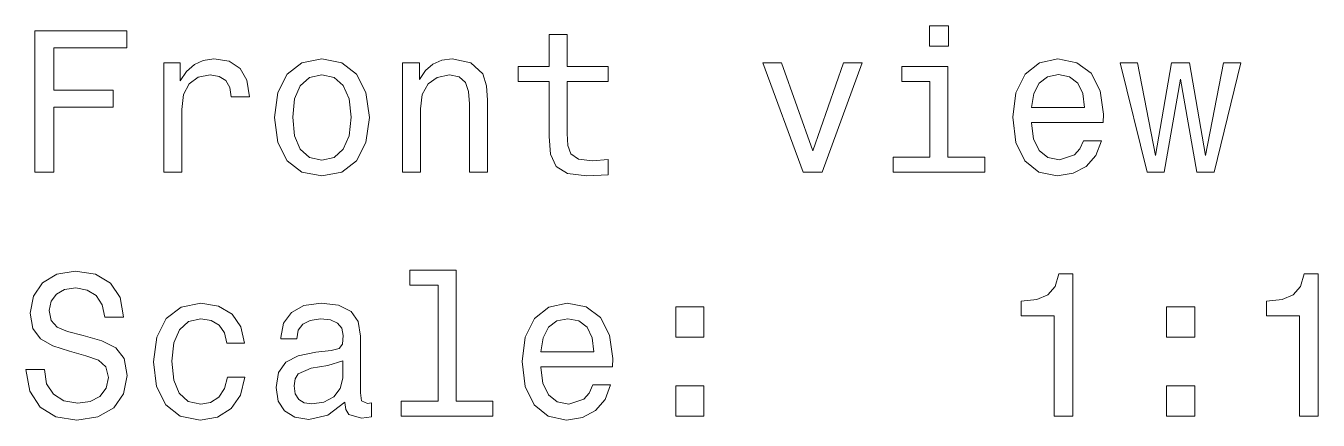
# Model space of a CAD drawing. Extents: x 193 to 231, y -26 to 151.
# Drawn here: x 199.37 to 231.36, y -26.48 to -16.72 of the extents above.
import ezdxf

# ---------------------------------------------------------------- set-up
doc = ezdxf.new("R2010")
doc.units = 0

msp = doc.modelspace()

# ---------------------------------------------------------------- linework, layer by layer
at = {"color": 7, "lineweight": 13}
for points in [[(199.594879, -20.340649), (200.063904, -20.340649), (200.063904, -18.731859), (201.53653, -18.731859), (201.53653, -18.313271), (200.063904, -18.313271), (200.063904, -17.26428), (201.87442, -17.26428), (201.87442, -16.840649), (199.594879, -16.840649)], [(212.32399, -18.101456), (212.32399, -19.458084), (212.354248, -19.896845), (212.495453, -20.199438), (212.777878, -20.375952), (213.256989, -20.43647), (213.781479, -20.411253), (213.781479, -20.027969), (213.398193, -20.058228), (213.050217, -20.017881), (212.863617, -19.891802), (212.782928, -19.679985), (212.767792, -19.382435), (212.767792, -18.101456), (213.781479, -18.101456), (213.781479, -17.723213), (212.767792, -17.723213), (212.767792, -16.931427), (212.32399, -16.931427), (212.32399, -17.723213), (211.557419, -17.723213), (211.557419, -18.101456)], [(222.20871, -16.719612), (221.7397, -16.719612), (221.7397, -17.223934), (222.20871, -17.223934)], [(202.787247, -20.340649), (203.231049, -20.340649), (203.231049, -18.792377), (203.276443, -18.419178), (203.412613, -18.151888), (203.634506, -17.990505), (203.932053, -17.935028), (204.153961, -17.970331), (204.320389, -18.071196), (204.421249, -18.242666), (204.456558, -18.474655), (204.905396, -18.474655), (204.844879, -18.066153), (204.678452, -17.773645), (204.401077, -17.597134), (204.022842, -17.536613), (203.765625, -17.57696), (203.543732, -17.677824), (203.347046, -17.849295), (203.190704, -18.081284), (203.190704, -17.632435), (202.787247, -17.632435)], [(205.525726, -18.989063), (205.606415, -19.604338), (205.838394, -20.058228), (206.206558, -20.340649), (206.70079, -20.43647), (207.189987, -20.340649), (207.558136, -20.063271), (207.790131, -19.609381), (207.87587, -18.989063), (207.790131, -18.373791), (207.558136, -17.914856), (207.189987, -17.637478), (206.70079, -17.536613), (206.206558, -17.637478), (205.838394, -17.919899), (205.606415, -18.373791)], [(208.692871, -20.340649), (209.136673, -20.340649), (209.136673, -18.777248), (209.182053, -18.419178), (209.328308, -18.156931), (209.555252, -17.995548), (209.857849, -17.935028), (210.09993, -17.985462), (210.251221, -18.121628), (210.326874, -18.348574), (210.352081, -18.651167), (210.352081, -20.340649), (210.795898, -20.340649), (210.795898, -18.560389), (210.775726, -18.20232), (210.684937, -17.90477), (210.38739, -17.632435), (209.923416, -17.536613), (209.666214, -17.571917), (209.449356, -17.667738), (209.262756, -17.829121), (209.116501, -18.04598), (209.116501, -17.632435), (208.692871, -17.632435)], [(224.261307, -19.115145), (226.03653, -19.115145), (226.041565, -18.908373), (225.960876, -18.328402), (225.738983, -17.894684), (225.385956, -17.632435), (224.916931, -17.536613), (224.457993, -17.637478), (224.104965, -17.919899), (223.878021, -18.378834), (223.797333, -18.98402), (223.872986, -19.604338), (224.09993, -20.058228), (224.447906, -20.340649), (224.901794, -20.43647), (225.295166, -20.370909), (225.617935, -20.199438), (225.854965, -19.927103), (225.991135, -19.563992), (225.552368, -19.563992), (225.461594, -19.76572), (225.330475, -19.917017), (224.957275, -20.038055), (224.669815, -19.98258), (224.452957, -19.806067), (224.311737, -19.518602), (224.261307, -19.130274)], [(218.6129, -20.340649), (219.081909, -20.340649), (220.070389, -17.632435), (219.61145, -17.632435), (218.84993, -19.816153), (218.073273, -17.632435), (217.609299, -17.632435)], [(222.193588, -19.967449), (222.193588, -17.723213), (221.053818, -17.723213), (221.053818, -18.101456), (221.749786, -18.101456), (221.749786, -19.967449), (220.84201, -19.967449), (220.84201, -20.340649), (223.11145, -20.340649), (223.11145, -19.967449)], [(227.5495, -20.340649), (227.952957, -18.040937), (228.356415, -20.340649), (228.780045, -20.340649), (229.44574, -17.632435), (229.017075, -17.632435), (228.568222, -19.932148), (228.169815, -17.632435), (227.731049, -17.632435), (227.332642, -19.932148), (226.883789, -17.632435), (226.460159, -17.632435), (227.125854, -20.340649)], [(205.979614, -18.98402), (206.024994, -18.53013), (206.166214, -18.20232), (206.393158, -18.000591), (206.70079, -17.929985), (207.003387, -18.000591), (207.230331, -18.197277), (207.371536, -18.53013), (207.421967, -18.98402), (207.371536, -19.442955), (207.230331, -19.775806), (207.003387, -19.977537), (206.70079, -20.043098), (206.393158, -19.977537), (206.166214, -19.775806), (206.024994, -19.442955)], [(224.261307, -18.741945), (224.316788, -18.393963), (224.452957, -18.136759), (224.659729, -17.980419), (224.932068, -17.924942), (225.199356, -17.980419), (225.406128, -18.136759), (225.532196, -18.393963), (225.577591, -18.741945)], [(199.831909, -25.232578), (199.372986, -25.232578), (199.473846, -25.76716), (199.726013, -26.160532), (200.114334, -26.397564), (200.638824, -26.483299), (201.158279, -26.402607), (201.546616, -26.180706), (201.793732, -25.832724), (201.884506, -25.373789), (201.808853, -24.960245), (201.597046, -24.692953), (201.254105, -24.516441), (200.795166, -24.385317), (200.401794, -24.289495), (200.144592, -24.178543), (199.998337, -24.01716), (199.952957, -23.764999), (199.998337, -23.538054), (200.129471, -23.366585), (200.331192, -23.250591), (200.608566, -23.210245), (200.890991, -23.260677), (201.1129, -23.396843), (201.259155, -23.623789), (201.329758, -23.931427), (201.788681, -23.931427), (201.788681, -23.921339), (201.707993, -23.447277), (201.470963, -23.09425), (201.097763, -22.872349), (200.593445, -22.7967), (200.139557, -22.872349), (199.78653, -23.084164), (199.559586, -23.411974), (199.478882, -23.835606), (199.544449, -24.213846), (199.736099, -24.471052), (200.038681, -24.642521), (200.452225, -24.773645), (200.860733, -24.889639), (201.168365, -25.000589), (201.354965, -25.161974), (201.420532, -25.424221), (201.360016, -25.691513), (201.203674, -25.893242), (200.966644, -26.019321), (200.658997, -26.059668), (200.316071, -26.004192), (200.053818, -25.84281), (199.88739, -25.580561)], [(209.575424, -23.139639), (209.575424, -26.014278), (208.662613, -26.014278), (208.662613, -26.387478), (210.927017, -26.387478), (210.927017, -26.014278), (210.019241, -26.014278), (210.019241, -22.766441), (208.879471, -22.766441), (208.879471, -23.139639)], [(224.826157, -26.387478), (225.28508, -26.387478), (225.28508, -22.862263), (224.942139, -22.862263), (224.851364, -23.169899), (224.669815, -23.376671), (224.392426, -23.497707), (224.009155, -23.538054), (224.009155, -23.896124), (224.826157, -23.896124)], [(230.898193, -26.387478), (231.357132, -26.387478), (231.357132, -22.862263), (231.014191, -22.862263), (230.923416, -23.169899), (230.741852, -23.376671), (230.464478, -23.497707), (230.081192, -23.538054), (230.081192, -23.896124), (230.898193, -23.896124)], [(204.345596, -24.57696), (204.784363, -24.57696), (204.693588, -24.1735), (204.47673, -23.855778), (204.138824, -23.659092), (203.700073, -23.583443), (203.215927, -23.684307), (202.847763, -23.966728), (202.615784, -24.425663), (202.53508, -25.040936), (202.610733, -25.651167), (202.837677, -26.105057), (203.19574, -26.387478), (203.684937, -26.483299), (204.118652, -26.40765), (204.456558, -26.195835), (204.688538, -25.862982), (204.789413, -25.419178), (204.365784, -25.419178), (204.290131, -25.701599), (204.148911, -25.913414), (203.947189, -26.044538), (203.700073, -26.084885), (203.392426, -26.019321), (203.170532, -25.817593), (203.034363, -25.489784), (202.988968, -25.025806), (203.034363, -24.571917), (203.175568, -24.244106), (203.402527, -24.042377), (203.700073, -23.971771), (203.962311, -24.01716), (204.158997, -24.133156), (204.290131, -24.324799)], [(207.265625, -26.034452), (207.265625, -26.049582), (207.290848, -26.221052), (207.366501, -26.342089), (207.684219, -26.43791), (207.931335, -26.397564), (207.931335, -26.054625), (207.825424, -26.069754), (207.684219, -26.004192), (207.658997, -25.802464), (207.658997, -24.400446), (207.59848, -24.042377), (207.421967, -23.790216), (207.114334, -23.63892), (206.680618, -23.583443), (206.256989, -23.643963), (205.944305, -23.815432), (205.74762, -24.082724), (205.682053, -24.435749), (205.682053, -24.466007), (206.080475, -24.466007), (206.115784, -24.254192), (206.22673, -24.102896), (206.408279, -24.012117), (206.665482, -23.976814), (206.912613, -24.002031), (207.089127, -24.077679), (207.195023, -24.208803), (207.230331, -24.39036), (207.210159, -24.602175), (207.129471, -24.708082), (206.927734, -24.758514), (206.5495, -24.798861), (206.115784, -24.889639), (205.808136, -25.051022), (205.626587, -25.303185), (205.571106, -25.676382), (205.621536, -26.009235), (205.777878, -26.256353), (206.030045, -26.412695), (206.378021, -26.46817), (206.847046, -26.362261)], [(212.117218, -25.161974), (213.892426, -25.161974), (213.897476, -24.955202), (213.816788, -24.375231), (213.594879, -23.941513), (213.241852, -23.679264), (212.772842, -23.583443), (212.313904, -23.684307), (211.960876, -23.966728), (211.733932, -24.425663), (211.653244, -25.030849), (211.728882, -25.651167), (211.955841, -26.105057), (212.303818, -26.387478), (212.757706, -26.483299), (213.151077, -26.417738), (213.473846, -26.246267), (213.710876, -25.973932), (213.847046, -25.610821), (213.408279, -25.610821), (213.317505, -25.81255), (213.186386, -25.963846), (212.813187, -26.084885), (212.525726, -26.029409), (212.308853, -25.852896), (212.167648, -25.565432), (212.117218, -25.177103)], [(212.117218, -24.788774), (212.172699, -24.440792), (212.308853, -24.183588), (212.515625, -24.027248), (212.787964, -23.971771), (213.055252, -24.027248), (213.262024, -24.183588), (213.388107, -24.440792), (213.433502, -24.788774)], [(215.460876, -24.430706), (216.156845, -24.430706), (216.156845, -23.679264), (215.460876, -23.679264)], [(227.604965, -24.430706), (228.300934, -24.430706), (228.300934, -23.679264), (227.604965, -23.679264)], [(207.215195, -25.43935), (207.154678, -25.701599), (206.993301, -25.903328), (206.751221, -26.034452), (206.453674, -26.079842), (206.262024, -26.054625), (206.12587, -25.973932), (206.040131, -25.832724), (206.014908, -25.636038), (206.03508, -25.459524), (206.115784, -25.333443), (206.438538, -25.192232), (206.847046, -25.131714), (207.215195, -25.010677)], [(215.460876, -26.387478), (216.156845, -26.387478), (216.156845, -25.636038), (215.460876, -25.636038)], [(227.604965, -26.387478), (228.300934, -26.387478), (228.300934, -25.636038), (227.604965, -25.636038)]]:
    msp.add_lwpolyline(points, close=True, dxfattribs=at)

doc.saveas('drawing.dxf')
